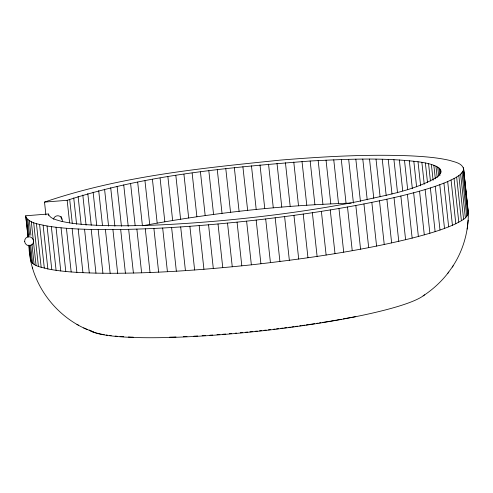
<?xml version="1.0" encoding="UTF-8"?>
<svg xmlns="http://www.w3.org/2000/svg" width="493" height="493" viewBox="0 0 493 493"><rect width="100%" height="100%" fill="white"/><g stroke="black" fill="none" stroke-linecap="round" stroke-linejoin="round"><path stroke-width="0.74" d="M452.278 267.046C463.032 251.054 468.56 231.747 468.35 212.501L463.605 168.803C461.99 163.017 454.626 162.049 449.727 160.416C437.075 157.47 424.06 156.595 411.119 155.887C367.63 154.075 324.086 156.552 280.745 160.071C201.292 168.218 120.465 176.05 44.512 202.093L45.898 214.899M44.512 202.093L67.165 200.312C145.49 174.855 228.45 167.41 310.159 161.008C346.049 159.171 382.229 157.415 418.009 161.753C424.621 162.604 450.83 166.523 436.73 177.32C413.005 191.118 385.082 195.191 358.713 201.366C313.141 210.406 267.015 216.452 220.765 220.722C179.095 224.34 137.208 226.934 95.371 225.221C83.767 224.586 72.095 223.804 60.744 221.16C56.412 219.724 50.144 218.88 48.388 213.993L25.728 215.78L28.126 236.893M30.572 258.492C30.819 266.473 42.034 267.07 47.864 268.95C63.702 272 79.878 272.672 95.962 273.14C147.875 274.053 199.757 270.244 251.356 264.833C305.364 258.8 359.335 251.11 412.148 238.101C426.969 234.224 441.87 230.188 455.815 223.742C460.444 220.956 469.157 218.023 468.054 211.269M468.227 213.771L463.605 168.803M467.167 229.054L468.14 220.168M26 217.302C30.628 223.84 39.89 224.204 47.045 225.991C63.942 228.715 81.092 229.282 98.175 229.565C147.771 229.966 197.317 226.336 246.611 221.141C298.394 215.392 350.11 207.991 400.858 196.023C416.714 192.104 432.601 187.944 447.687 181.59C453.363 178.688 460.684 176.328 463.482 170.079M423.13 295.899C432.897 289.434 441.703 281.429 448.729 272.044M447.884 273.251L453.147 265.813M143.876 225.541C212.286 212.871 281.676 205.341 351.207 203.098M350.332 317.597L355.78 316.66M87.125 329.509C53.903 315.36 29.629 281.577 28.921 245.157M93.972 332.381L83.662 327.907M76.963 324.394L78.59 325.251M32.298 267.212L32.593 268.438M27.83 219.619L29.58 235.358M36.063 265.419L33.555 242.667A7.777 7.518 53.9 0 0 33.598 242.112L33.302 239.419A7.777 7.518 53.9 0 0 33.142 238.883L31.318 221.727M463.309 167.577L466.501 196.953M466.668 198.463L466.994 201.477M467.154 202.98L467.481 205.994M467.647 207.504L467.974 210.517M462.939 171.398L467.684 215.09M461.984 172.753L466.735 216.445M460.616 174.146L465.361 217.844M458.835 175.576L463.586 219.274M456.647 177.042L461.399 220.735M454.059 178.528L458.804 222.226M451.07 180.05L455.815 223.742M447.687 181.59L452.432 225.283M443.916 183.149L448.661 226.842M440.736 170.14L440.982 172.402M440.101 169.081L440.594 173.604M439.09 168.07L439.91 175.6M439.768 184.727L444.513 228.419M437.716 167.096L438.696 176.137M435.966 166.178L437.192 177.48M433.858 165.309L435.331 178.867M435.251 186.323L439.996 230.015M431.387 164.489L433.107 180.309M428.559 163.719L430.444 181.048M430.364 187.932L435.116 231.624M425.385 163.01L427.511 182.595M425.132 189.54L429.878 233.238M421.866 162.351L424.239 184.203M418.009 161.753L420.628 185.861M419.549 191.161L424.294 234.853M413.818 161.217L416.603 186.829M413.639 192.781L418.384 236.48M409.307 160.736L412.339 188.609M404.488 160.317L407.68 189.694M407.403 194.408L412.148 238.101M399.361 159.96L402.713 190.84M400.858 196.023L405.603 239.715M393.938 159.658L397.537 192.806M394.018 197.631L398.763 241.33M388.231 159.424L391.997 194.076M386.894 199.234L391.639 242.926M382.254 159.251L386.179 195.413M376.011 159.147L380.103 196.812M379.493 200.824L384.244 244.516M369.516 159.097L373.774 198.272M371.839 202.395L376.59 246.087M362.793 159.116L367.211 199.801M363.945 203.948L368.69 247.64M355.835 159.202L360.42 201.384M355.823 205.476L360.568 249.175M348.668 159.344L353.419 203.036M347.491 206.986L352.236 250.678M341.304 159.553L346.055 203.245M333.761 159.824L338.506 203.517M338.962 208.465L343.707 252.157M326.039 160.157L330.791 203.849M330.248 209.913L335 253.605M318.17 160.552L322.915 204.244M321.381 211.324L326.126 255.023M310.159 161.008L314.904 204.7M312.359 212.705L317.104 256.397M302.024 161.519L306.769 205.211M303.213 214.048L307.959 257.74M293.779 162.092L298.524 205.784M293.951 215.349L298.703 259.041M285.435 162.727L290.186 206.419M284.603 216.6L289.348 260.292M277.017 163.411L281.768 207.103M275.174 217.814L279.919 261.506M268.543 164.157L273.288 207.849M260.014 164.952L264.766 208.644M265.684 218.972L270.435 262.664M251.461 165.802L256.212 209.494M256.163 220.081L260.908 263.773M242.895 166.702L247.646 210.394M246.611 221.141L251.356 264.833M234.335 167.651L239.08 211.343M237.059 222.146L241.804 265.838M225.788 168.649L230.539 212.341M227.519 223.095L232.265 266.787M217.284 169.691L222.029 213.383M218.017 223.982L222.762 267.674M208.829 170.775L213.574 214.467M208.564 224.808L213.309 268.5M200.441 171.897L205.187 215.595M199.178 225.578L203.923 269.27M192.141 173.061L196.886 216.76M189.879 226.281L194.624 269.973M183.932 174.269L188.683 217.961M175.847 175.502L180.592 219.194M180.678 226.922L185.43 270.614M167.891 176.771L172.636 220.463M171.607 227.495L176.352 271.187M160.083 178.072L164.828 221.764M162.672 228L167.423 271.692M152.429 179.397L157.181 223.089M153.896 228.438L158.641 272.136M144.96 180.746L149.706 224.438M145.287 228.814L150.038 272.506M137.676 182.12L142.422 225.812M136.875 229.116L141.62 272.808M130.596 183.513L135.174 225.702M128.661 229.344L133.412 273.036M123.731 184.924L128.229 226.355M117.1 186.348L121.432 226.275M120.674 229.51L125.419 273.202M110.709 187.784L114.881 226.201M112.915 229.596L117.667 273.288M104.571 189.226L108.583 226.139M105.416 229.621L110.161 273.313M98.705 190.68L102.47 225.332M98.175 229.565L102.92 273.264M93.115 192.134L96.714 225.276M87.809 193.589L91.248 225.227M91.217 229.448L95.962 273.14M82.806 195.037L86.078 225.172M84.549 229.257L89.295 272.949M78.11 196.485L81.135 224.358M78.184 228.992L82.935 272.684M73.734 197.927L76.594 224.29M69.679 199.357L72.298 223.465M72.138 228.666L76.89 272.358M67.165 200.312L69.624 222.91M66.426 228.265L71.171 271.957M61.089 216.359L61.409 219.299M61.046 227.797L65.791 271.489M56.017 227.261L60.762 270.953M51.346 226.657L56.091 270.349M48.388 213.993L48.554 215.503M47.045 225.991L51.79 269.683M43.119 225.258L47.864 268.95M39.576 224.463L44.321 268.161M36.427 223.612L41.172 267.305M33.672 222.7L38.417 266.393M26.708 218.485L28.668 236.566M29.654 245.606L31.453 262.177M29.025 245.175L30.745 260.994M25.728 215.78L27.996 237.17M31.953 244.208L34.116 264.39M30.621 245.015L32.581 263.311M29.37 220.698L30.886 235.272M424.51 294.796A170.498 22.253 -6.2 0 1 255.127 331.567A170.498 22.253 -6.2 0 1 89.449 329.996M349.648 317.714A170.498 21.988 -6.2 0 1 343.362 318.885M341.23 319.273A170.498 21.988 -6.2 0 1 336.91 320.043M336.183 320.173A170.498 21.988 -6.2 0 1 331.043 321.054M330.304 321.177A170.498 21.988 -6.2 0 1 322.194 322.508M320.826 322.724A170.498 21.988 -6.2 0 1 319.452 322.94M318.071 323.161A170.498 21.988 -6.2 0 1 316.691 323.371M314.608 323.691A170.498 21.988 -6.2 0 1 309.709 324.431M308.298 324.64A170.498 21.988 -6.2 0 1 306.178 324.949M304.76 325.152A170.498 21.988 -6.2 0 1 302.622 325.46M301.198 325.663A170.498 21.988 -6.2 0 1 299.762 325.861M297.612 326.163A170.498 21.988 -6.2 0 1 295.455 326.458M294.013 326.656A170.498 21.988 -6.2 0 1 291.844 326.945M290.389 327.136A170.498 21.988 -6.2 0 1 288.941 327.327M286.76 327.611A170.498 21.988 -6.2 0 1 284.572 327.888M283.105 328.073A170.498 21.988 -6.2 0 1 280.911 328.35M278.711 328.621A170.498 21.988 -6.2 0 1 276.511 328.893M275.039 329.065A170.498 21.988 -6.2 0 1 273.566 329.244M270.62 329.589A170.498 21.988 -6.2 0 1 268.408 329.842M266.189 330.094A170.498 21.988 -6.2 0 1 263.977 330.341M261.758 330.587A170.498 21.988 -6.2 0 1 259.54 330.828M257.321 331.068A170.498 21.988 -6.2 0 1 255.097 331.296M252.878 331.53A170.498 21.988 -6.2 0 1 249.926 331.826M247.708 332.048A170.498 21.988 -6.2 0 1 245.489 332.264M242.544 332.547A170.498 21.988 -6.2 0 1 240.331 332.757M236.658 333.089A170.498 21.988 -6.2 0 1 235.192 333.219M231.525 333.539A170.498 21.988 -6.2 0 1 229.337 333.73M225.695 334.026A170.498 21.988 -6.2 0 1 222.793 334.26M219.903 334.488A170.498 21.988 -6.2 0 1 217.025 334.704M212.723 335.012A170.498 21.988 -6.2 0 1 209.876 335.209M205.636 335.493A170.498 21.988 -6.2 0 1 202.124 335.708M197.638 335.973A170.498 21.988 -6.2 0 1 193.811 336.189M187.013 336.528A170.498 21.988 -6.2 0 1 183.297 336.694M175.989 336.972A170.498 21.988 -6.2 0 1 169.58 337.175M133.326 337.175A170.498 21.988 -6.2 0 1 128.402 336.978M123.725 336.725A170.498 21.988 -6.2 0 1 120.015 336.472M117.18 336.251A170.498 21.988 -6.2 0 1 115.134 336.066M111.239 335.659A170.498 21.988 -6.2 0 1 109.76 335.48M107.628 335.197A170.498 21.988 -6.2 0 1 106.26 335M104.3 334.692A170.498 21.988 -6.2 0 1 98.52 333.527M97.879 333.367A170.498 21.988 -6.2 0 1 96.659 333.04M96.08 332.874A170.498 21.988 -6.2 0 1 90.62 330.649M53.546 219.231A4.548 4.394 53.9 0 1 58.963 215.922A4.548 4.394 53.9 0 1 62.18 221.64M24.675 241.588A4.548 4.394 53.9 0 0 31.731 244.947A4.548 4.394 53.9 0 0 30.886 237.188A4.548 4.394 53.9 0 0 24.675 241.588"/></g></svg>
